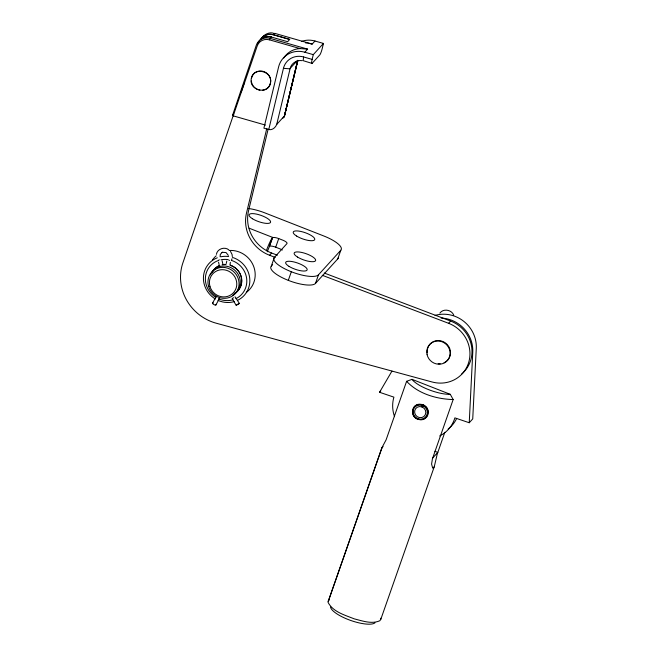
<?xml version="1.0" encoding="UTF-8"?>
<svg xmlns="http://www.w3.org/2000/svg" width="657" height="657" viewBox="0 0 657 657"><rect width="100%" height="100%" fill="white"/><g stroke="black" fill="none" stroke-linecap="round" stroke-linejoin="round"><path stroke-width="0.99" d="M230.032 264.59L230.361 262.307M439.714 435.928A32.489 30.813 42.3 0 0 454.882 417.868L469.238 422.747L472.769 352.177A31.848 30.206 42.3 0 0 441.143 318.07M226.263 263.473L226.78 261.067M274.634 33.942C271.275 31.002 263.358 34.221 261.494 38.722M312.075 63.409A5.732 0.838 -74 0 1 312.141 59.401L303.657 56.97L303.115 60.649L312.075 63.409L319.811 54.892A5.732 0.838 -74 0 0 322.316 48.199L323.458 43.444L314.982 41.013A22.297 21.147 42.3 0 0 301.563 41.416M297.613 60.296L284.226 116.938L282.789 118.276M266.816 128.394L246.49 213.082A35.798 33.95 42.3 0 0 269.575 255.261L275.324 257.445M268.138 129.142L248.527 210.848A35.798 33.95 42.3 0 0 271.612 253.027L277.361 255.203M302.146 60.658C296.882 59.721 291.273 63.277 290.123 68.55L276.712 124.428C275.538 127.548 272.261 130.431 268.754 129.56L283.446 68.336A17.197 16.31 42.3 0 1 303.657 56.97M312.141 59.401L313.282 54.646L323.458 43.444M297.761 60.682L284.226 116.938L297.736 60.616L284.448 115.911L276.712 124.428M268.754 129.56L263.909 128.172L278.601 66.948A22.297 21.147 42.3 0 1 304.799 52.215L307.616 49.119L270.035 38.352C264.549 36.628 258.045 39.716 256.279 45.276L232.553 115.287L233.194 115.837L257.191 46.023A10.668 10.118 42.3 0 1 269.477 39.839L271.251 37.014L287.626 41.703L289.745 39.379L273.369 34.69A11.941 11.325 42.3 0 0 260.632 39.428M216.375 254.349C217.295 248.847 224.554 246.383 228.833 249.824M232.028 258.743L231.601 259.901M329.206 599.915L328.41 600.564L328.048 602.313C332.91 611.913 344.884 615.067 354.197 618.845C362.36 620.865 371.722 624.413 379.869 620.725L380.846 619.198L434.285 466.659L437.209 454.184L444.83 432.29M383.072 446.546L381.774 447.975L386.135 439.771L406.609 381.306L412.021 379.344A23.89 7.022 19.3 0 0 450.275 394.331L453.166 399.546L432.421 458.849L431.583 464.088L432.61 467.85M215.866 305.004L219.635 298.089M241.242 91.89L244.174 83.258M233.186 115.681L182.851 262.989A46.59 44.183 42.3 0 0 216.194 323.203L432.117 381.988A31.848 30.206 42.3 0 0 468.843 361.917A31.848 30.206 42.3 0 0 448.591 323.301L322.226 275.275M381.799 447.943L328.229 601.434L382.004 447.713M267.259 251.754L269.6 246.014M282.321 250.03A5.732 1.684 19.3 0 0 279.833 248.814L275.71 247.196A5.732 1.684 19.3 0 0 269.395 246.309L272.671 237.407L249.126 228.193M272.63 237.382L269.395 246.309M275.71 247.196L278.732 238.581L282.855 240.191A5.732 1.684 19.3 0 1 286.937 243.616L274.322 257.495L271.308 266.11A23.89 7.022 19.3 0 0 288.3 280.367A23.89 7.022 19.3 0 0 315.475 283.422L337.788 258.858A23.89 7.022 19.3 0 0 338.355 257.601M288.3 280.367L291.322 271.752A23.89 7.022 19.3 0 1 274.322 257.495M315.475 283.422L318.489 274.798L340.811 250.243A23.89 7.022 19.3 0 0 323.811 235.986L264.919 212.909A23.89 7.022 19.3 0 0 248.765 208.548M337.788 258.858L340.811 250.243M421.088 404.334C411.652 402.519 409.525 417.524 418.542 419.396C427.658 422.492 431.928 407.972 423.149 404.909L422.311 407.069A5.732 5.437 42.3 0 1 423.814 416.571A5.732 5.437 42.3 0 1 414.731 413.007A5.732 5.437 42.3 0 1 421.72 406.839L422.566 404.679L421.4 404.367M434.285 466.659L433.464 467.932L432.651 467.866M212.572 303.099L216.293 296.323M394.545 416.661A32.489 30.813 42.3 0 1 393.904 397.148L379.557 392.278L391.925 371.148M234.992 296.783L239.419 303.46L236.364 305.201M439.862 313.11C443.385 308.215 451.638 309.693 453.749 315.179M273.369 34.69L274.642 33.31L312.165 44.109L314.982 41.013M232.553 115.287L233.769 113.948M297.219 60.748L289.712 68.813L283.446 68.336M269.575 255.261L271.612 253.027M271.308 266.11L272.63 264.648M379.557 392.278L380.723 390.989M448.591 323.301L450.628 321.059L324.262 273.033M421.72 406.839L423.699 404.663M422.311 407.069L423.634 405.615M432.692 458.019L437.784 452.41L434.934 451.293M469.238 422.747L472.736 418.895L476.276 348.325A31.848 30.206 42.3 0 0 435.033 315.409M232.151 298.294L236.15 305.431M219.298 259.794L218.518 260.32M236.955 304.766L238.59 303.78M222.115 252.46L220.276 254.464L220.12 256.838M233.588 297.736L232.767 298.204M238.926 303.608L239.419 303.46M221.984 252.518L222.657 252.231M222.526 252.28L226.074 252.592L228.357 255.409M269.477 39.839L299.994 48.577L307.616 49.119M453.166 399.546C436.519 399.127 418.172 393.765 406.609 381.306M305.636 42.968L307.525 43.034M308.42 43.157L312.165 44.109M289.663 39.469L273.476 34.829A11.941 11.325 42.3 0 0 260.969 39.215M304.799 52.215L313.282 54.646M233.498 115.936L265.477 125.093M412.021 379.344L450.275 394.331M229.507 260.5L228.685 259.95M230.484 251.385L232.036 254.374L232.34 256.575M222.099 260.755L222.928 264.426M218.559 262.2L219.118 264.64M380.723 618.221L380.846 619.198M422.812 405.632A7.326 6.948 42.3 0 1 424.841 417.786A7.326 6.948 42.3 0 1 413.204 413.228A7.326 6.948 42.3 0 1 422.229 405.402M374.983 622.828A23.89 7.022 19.3 0 1 350.526 620.389A23.89 7.022 19.3 0 1 330.561 607.043M456.631 418.558A32.489 30.813 42.3 0 1 448.156 428.996M215.677 304.413A1.914 0.591 28.8 0 1 215.094 305.045A1.914 0.591 28.8 0 1 212.761 303.69A1.914 0.591 28.8 0 1 213.344 303.058M251.459 78.372A9.937 9.428 42.3 0 1 261.667 71.022A9.937 9.428 42.3 0 1 270.709 80.68A9.937 9.428 42.3 0 1 262.554 90.223M259.909 90.14A9.937 9.428 42.3 0 1 255.056 87.923M254.07 86.995A9.937 9.428 42.3 0 1 251.344 80.983M229.17 250.489A23.759 22.535 42.3 0 1 253.421 265.806A23.759 22.535 42.3 0 1 246.318 292.422M212.433 260.065A23.759 22.535 42.3 0 1 216.161 255.819M231.33 260.369A21.213 20.121 42.3 0 1 246.662 278.601A21.213 20.121 42.3 0 1 235.994 298.623M232.816 299.838A21.213 20.121 42.3 0 1 218.37 298.721M216.022 297.49A21.213 20.121 42.3 0 1 205.411 277.55A21.213 20.121 42.3 0 1 218.543 260.443M221.023 259.786A21.213 20.121 42.3 0 1 227.913 259.597M230.426 265.264A16.055 15.226 42.3 0 1 241.612 278.634A16.055 15.226 42.3 0 1 234.45 293.63M212.121 272.203A16.055 15.226 42.3 0 1 218.765 265.855M223.29 264.533A16.055 15.226 42.3 0 1 225.68 264.418M232.504 257.413A23.759 22.535 42.3 0 1 249.676 277.837A23.759 22.535 42.3 0 1 237.727 300.257M234.171 301.629A23.759 22.535 42.3 0 1 217.993 300.372M215.356 298.992A23.759 22.535 42.3 0 1 203.44 277.131A23.759 22.535 42.3 0 1 217.286 257.815M220.957 256.756A23.759 22.535 42.3 0 1 228.677 256.55M257.495 43.937A11.941 11.325 42.3 0 1 271.251 37.014M283.725 58.013A22.297 21.147 42.3 0 1 299.994 48.577M450.628 321.059A31.848 30.206 42.3 0 1 461.69 373.989M260.763 39.354A11.941 11.325 42.3 0 1 271.44 37.071M427.255 352.908A11.941 11.325 42.3 0 1 436.133 340.737A11.941 11.325 42.3 0 1 449.799 348.744A11.941 11.325 42.3 0 1 444.091 362.779M440.215 363.74A11.941 11.325 42.3 0 1 438.178 363.691M229.95 265.165A15.924 15.103 42.3 0 1 241.53 278.478A15.924 15.103 42.3 0 1 234.196 293.605M212.055 272.647A15.924 15.103 42.3 0 1 219.849 265.485M222.091 264.812A15.924 15.103 42.3 0 1 226.024 264.492M211.423 272.811A15.924 15.103 42.3 0 1 235.74 271.103A15.924 15.103 42.3 0 1 232.816 295.124M210.355 274.872A15.924 15.103 42.3 0 1 211.028 273.484M272.409 237.686A5.732 1.684 19.3 0 1 278.732 238.581M318.489 274.798A23.89 7.022 19.3 0 1 291.322 271.752M266.504 250.333A12.105 1.429 -68.6 0 1 272.614 237.399M428.208 412.522C428.093 422.73 411.446 421.375 412.653 411.274C412.719 401.148 428.709 403.25 428.208 412.522M251.327 78.52C248.469 90.288 268.311 95.429 270.421 83.012C273.271 71.243 253.438 66.094 251.327 78.52M427.083 354.681A11.941 11.325 42.3 0 0 446.44 361.457A11.941 11.325 42.3 0 0 441.783 341.673A11.941 11.325 42.3 0 0 427.083 354.681M209.928 286.321A14.011 13.288 42.3 0 0 232.923 293.293A14.011 13.288 42.3 0 0 226.46 270.29A14.011 13.288 42.3 0 0 209.928 286.321M208.54 286.28A15.924 15.103 42.3 0 0 234.664 294.213A15.924 15.103 42.3 0 0 227.322 268.064A15.924 15.103 42.3 0 0 208.54 286.28M252.477 218.756A11.366 3.342 19.3 0 0 270.347 222.633A11.366 3.342 19.3 0 0 256.673 214.141A11.366 3.342 19.3 0 0 252.477 218.756M297.539 257.059A11.366 3.342 19.3 0 0 315.401 260.928A11.366 3.342 19.3 0 0 301.735 252.444A11.366 3.342 19.3 0 0 297.539 257.059M296.644 236.068A11.366 3.342 19.3 0 0 314.514 239.936A11.366 3.342 19.3 0 0 300.84 231.445A11.366 3.342 19.3 0 0 296.644 236.068M289.055 266.397A11.366 3.342 19.3 0 0 306.918 270.265A11.366 3.342 19.3 0 0 293.252 261.782A11.366 3.342 19.3 0 0 289.055 266.397"/></g></svg>
